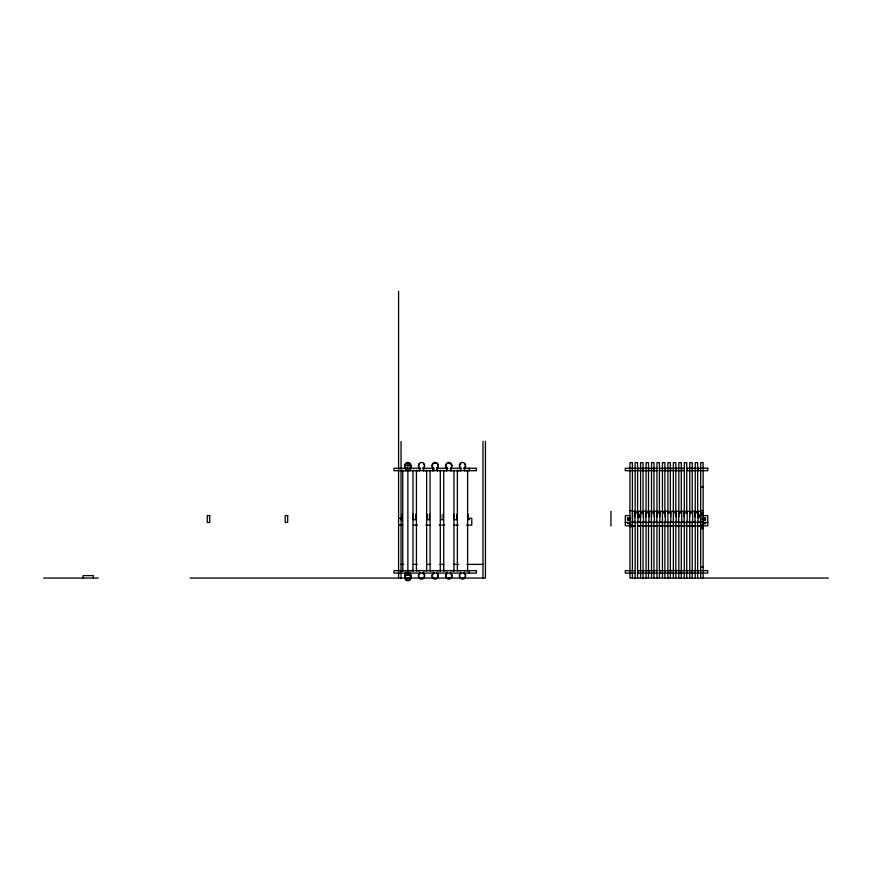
<?xml version="1.0" encoding="UTF-8"?>
<svg xmlns="http://www.w3.org/2000/svg" width="872" height="872" viewBox="0 0 872 872"><rect width="100%" height="100%" fill="white"/><g stroke="black" fill="none" stroke-linecap="round" stroke-linejoin="round"><path stroke-width="1.31" d="M406.003 469.91L406.003 467.643A3.085 2.91 0 0 1 405.589 463.37A3.085 2.91 0 0 1 410.156 463.37A3.085 2.91 0 0 1 409.742 467.643L409.328 469.278M433.82 572.904L433.319 573.896A3.085 2.91 0 0 0 432.806 578.06A3.085 2.91 0 0 0 437.243 578.376A3.085 2.91 0 0 0 437.406 574.179M433.733 470.106L433.82 469.463M406.417 572.403L406.003 573.067A3.085 2.91 0 0 0 405.589 577.34A3.085 2.91 0 0 0 410.156 577.34A3.085 2.91 0 0 0 409.742 573.067L409.328 572.403M420.075 572.403L419.661 573.067A3.085 2.91 0 0 0 419.247 577.34A3.085 2.91 0 0 0 423.814 577.34A3.085 2.91 0 0 0 423.4 573.067L422.985 572.403M433.733 572.403L433.319 573.067A3.085 2.91 0 0 0 432.904 577.34A3.085 2.91 0 0 0 437.461 577.34A3.085 2.91 0 0 0 437.057 573.067L436.632 572.403M447.391 572.403L446.976 573.067A3.085 2.91 0 0 0 446.562 577.34A3.085 2.91 0 0 0 451.118 577.34A3.085 2.91 0 0 0 450.715 573.067L450.29 572.403M461.048 572.403L460.634 573.067A3.085 2.91 0 0 0 460.22 577.34A3.085 2.91 0 0 0 464.776 577.34A3.085 2.91 0 0 0 464.373 573.067L463.948 572.403M419.912 469.594L419.661 467.643A3.085 2.91 0 0 1 419.247 463.37A3.085 2.91 0 0 1 423.814 463.37A3.085 2.91 0 0 1 423.4 467.643L423.4 469.91M460.885 469.594L460.634 467.643A3.085 2.91 0 0 1 460.22 463.37A3.085 2.91 0 0 1 464.776 463.37A3.085 2.91 0 0 1 464.373 467.643L464.373 469.91M409.491 468.809L409.742 468.471A3.085 2.91 0 0 0 406.952 463.392M423.149 468.809L423.4 468.471A3.085 2.91 0 0 0 423.334 463.795M436.807 468.809L437.057 468.471A3.085 2.91 0 0 0 437.363 464.1M450.464 468.809L450.715 468.471A3.085 2.91 0 0 0 447.925 463.392M464.122 468.809L464.373 468.471A3.085 2.91 0 0 0 464.296 463.795M419.912 573.569L419.661 573.896A3.085 2.91 0 0 0 418.952 577.82A3.085 2.91 0 0 0 423.073 578.725A3.085 2.91 0 0 0 424.304 574.921M460.885 573.569L460.634 573.896A3.085 2.91 0 0 0 459.925 577.82A3.085 2.91 0 0 0 464.035 578.725A3.085 2.91 0 0 0 465.267 574.921M433.569 470.422L432.981 471.043L432.981 468.242M446.976 469.91L446.976 467.643A3.085 2.91 0 0 1 446.562 463.37A3.085 2.91 0 0 1 451.118 463.37A3.085 2.91 0 0 1 450.715 467.643L450.464 469.594M432.981 470.215L433.82 468.962L433.319 467.643A3.085 2.91 0 0 1 432.904 463.37A3.085 2.91 0 0 1 437.461 463.37A3.085 2.91 0 0 1 437.057 467.643L436.556 468.962L437.395 470.215M409.742 570.8L412.99 570.495M423.4 570.8L426.648 570.495M437.057 570.8L440.305 570.495M450.715 570.8L453.963 570.495M464.373 570.8L467.621 570.495M406.952 468.242L393.948 468.242L393.948 470.695L476.428 470.695L476.428 468.242L463.424 468.242M409.24 468.242L420.162 468.242M422.451 468.242L433.82 468.242M436.556 468.242L447.925 468.242M450.214 468.242L461.135 468.242M656.976 468.242L625.289 468.242L625.289 470.695L656.976 470.695M659.167 468.242L684.607 468.242M659.167 470.695L684.607 470.695M402.755 471.043L403.485 471.043M416.413 471.043L417.132 471.043M425.918 471.043L426.648 471.043M443.717 471.043L444.448 471.043M457.375 471.043L458.105 471.043M466.891 471.043L467.621 471.043M700.674 487.165L703.137 487.165M629.933 510.611L632.396 510.611M700.674 510.611L703.137 510.611M662.295 511.297L659.842 511.297L659.842 522.426M667.767 511.297L665.303 511.297L665.303 522.426M673.228 511.297L670.764 511.297L670.764 522.426M635.121 511.504L637.857 511.504L637.857 517.946M640.582 511.504L643.318 511.504L643.318 516.965M646.043 511.504L648.779 511.504L648.779 516.965M651.515 511.504L654.24 511.504L654.24 516.965M656.976 511.504L659.701 511.504L659.701 516.965M662.437 511.504L665.173 511.504L665.173 516.965M667.898 511.504L670.633 511.504L670.633 516.965M673.358 511.504L676.094 511.504L676.094 516.965M678.819 511.504L681.555 511.504M684.291 511.504L687.016 511.504M689.752 511.504L692.477 511.504M695.213 511.504L697.949 511.504L697.949 517.946M635.121 512.867L637.857 512.867M640.582 512.867L643.318 512.867M646.043 512.867L648.779 512.867M651.515 512.867L654.24 512.867M656.976 512.867L659.701 512.867M662.437 512.867L665.173 512.867M667.898 512.867L670.633 512.867M673.358 512.867L676.094 512.867M678.819 512.867L681.555 512.867M684.291 512.867L687.016 512.867M689.752 512.867L692.477 512.867M695.213 512.867L697.949 512.867M700.674 512.725L703.137 512.725M700.674 513.336L703.137 513.336M700.674 513.848L703.137 513.848M637.988 515.069L640.451 515.069M698.08 515.069L703.137 514.916M630.205 515.603L625.289 515.603L625.289 525.794L634.99 526.012L632.527 525.794M637.857 515.603L640.582 515.603M697.949 515.603L707.781 515.603L707.781 525.794L637.41 525.794M637.857 516.965L640.582 516.965M697.949 516.965L700.674 516.965M629.933 517.783L627.469 517.783L627.469 520.246L629.933 520.246M703.137 517.783L705.59 517.783L705.59 520.246L703.137 520.246M398.591 518.284L401.044 518.284M627.655 518.971L630.205 518.971M701.862 518.971L705.404 518.971M401.044 519.658L402.134 519.658L402.134 514.186M700.674 521.75L703.137 521.75M632.527 522.219L634.99 522.219M637.988 522.219L640.451 522.219M643.449 522.219L645.912 522.219M648.921 522.219L651.373 522.219M654.382 522.219L656.834 522.219M659.842 522.219L662.295 522.219M665.303 522.219L667.767 522.219M670.764 522.219L673.228 522.219M676.225 522.219L678.688 522.219M681.697 522.219L684.149 522.219M687.158 522.219L689.61 522.219M692.619 522.219L695.071 522.219M698.08 522.219L700.543 522.219M625.289 522.426L707.781 522.426M627.469 523.614L629.933 523.614M703.137 523.614L705.59 523.614M629.933 524.835L632.396 524.835M700.674 524.835L703.137 524.835M398.591 525.118L402.657 525.118M413.502 525.118L417.568 525.118M425.7 525.118L429.765 525.118M439.248 525.118L444.676 525.118M454.159 525.118L458.236 525.118M466.367 525.118L471.785 525.118L471.785 518.284L469.332 518.284L469.332 519.658L467.959 519.658L467.959 514.186M700.674 525.118L703.137 525.118M662.295 526.012L659.842 525.794M667.767 526.012L665.303 525.794M673.228 526.012L670.764 525.794M629.933 526.688L632.396 526.688M700.674 526.688L703.137 526.688M700.674 527.298L703.137 527.298M700.674 528.617L703.137 528.617M401.044 564.391L403.736 564.391M413.132 564.391L417.165 564.391M426.572 564.391L430.594 564.391M440 564.391L444.033 564.391M453.429 564.391L458.803 564.391M466.869 564.391L482.99 564.391M700.674 567.127L703.137 567.127M402.755 570.495L406.003 570.8M416.413 570.495L419.661 570.8M430.06 570.495L433.319 570.8M443.717 570.495L446.976 570.8M457.375 570.495L460.634 570.8M635.121 570.626L625.289 570.626L625.289 573.089L635.121 573.089M637.465 570.626L656.976 570.626M659.101 570.626L707.781 570.626L707.781 573.089L659.101 573.089M637.465 573.089L656.976 573.089M43.6 578.049L98.231 578.049M190.172 578.049L407.409 578.049M408.826 578.049L420.435 578.049M421.863 578.049L434.43 578.049M436.087 578.049L461.016 578.049M462.923 578.049L485.442 578.049L485.442 441.483M828.4 578.049L629.933 578.049L629.933 462.651L632.396 462.651L632.396 578.049M460.885 468.809L460.634 468.471A3.085 2.91 0 0 1 460.699 463.795M447.227 468.809L446.976 468.471A3.085 2.91 0 0 1 447.042 463.795M433.569 468.809L433.319 468.471A3.085 2.91 0 0 1 433.003 464.1M419.912 468.809L419.661 468.471A3.085 2.91 0 0 1 419.726 463.795M406.254 468.809L406.003 468.471A3.085 2.91 0 0 1 406.069 463.795M450.464 573.569L450.715 573.896A3.085 2.91 0 0 1 451.413 577.82A3.085 2.91 0 0 1 447.303 578.725A3.085 2.91 0 0 1 446.072 574.921M409.328 573.231L409.742 573.896A3.085 2.91 0 0 1 410.156 578.169A3.085 2.91 0 0 1 405.589 578.169A3.085 2.91 0 0 1 406.003 573.896M703.137 578.049L703.137 462.651L700.674 462.651L700.674 578.049M700.543 522.426L700.543 511.297L698.08 511.297L698.08 522.426M700.543 525.794L698.08 525.794M697.949 468.242L697.949 470.695M697.949 570.626L697.949 573.089M697.665 517.26L697.665 462.651L695.213 462.651L695.213 516.965M697.665 521.347L697.665 578.049M695.213 521.347L695.213 578.049M695.071 522.426L695.071 511.297L692.619 511.297L692.619 522.426M695.071 525.794L692.619 525.794M692.477 468.242L692.477 470.695M692.477 570.626L692.477 573.089M692.205 512.889L692.205 462.651L689.752 462.651L689.752 516.965M692.205 521.347L692.205 578.049M689.752 521.347L689.752 578.049M689.61 522.426L689.61 511.297L687.158 511.297L687.158 522.426M689.61 525.794L687.158 525.794M687.016 570.626L687.016 573.089M686.744 512.889L686.744 462.651L684.291 462.651L684.291 516.965M686.744 521.347L686.744 578.049M684.291 521.347L684.291 578.049M684.149 522.426L684.149 511.297L681.697 511.297L681.697 522.426M684.149 525.794L681.697 525.794M681.555 468.242L681.555 470.695M681.555 570.626L681.555 573.089M681.283 513.172L681.283 462.651L678.819 462.651L678.819 516.965M681.283 521.347L681.283 578.049M678.819 521.347L678.819 578.049M678.688 522.426L678.688 511.297L676.225 511.297L676.225 522.426M678.688 525.794L676.225 525.794M676.094 468.242L676.094 470.695M676.094 570.626L676.094 573.089M675.822 512.889L675.822 462.651L673.358 462.651L673.358 578.049M675.822 521.347L675.822 578.049M670.633 468.242L670.633 470.695M670.633 570.626L670.633 573.089M670.361 512.889L670.361 462.651L667.898 462.651L667.898 578.049M670.361 521.347L670.361 578.049M665.173 468.242L665.173 470.695M665.173 570.626L665.173 573.089M664.889 513.172L664.889 462.651L662.437 462.651L662.437 578.049M664.889 521.347L664.889 578.049M659.701 468.242L659.701 470.695M659.701 570.626L659.701 573.089M659.428 513.172L659.428 462.651L656.976 462.651L656.976 516.965M659.428 521.347L659.428 578.049M656.976 521.347L656.976 578.049M656.834 522.426L656.834 511.297L654.382 511.297L654.382 522.426M656.834 525.794L654.382 525.794M654.24 468.242L654.24 470.695M654.24 570.626L654.24 573.089M653.967 512.889L653.967 462.651L651.515 462.651L651.515 516.965M653.967 521.347L653.967 578.049M651.515 521.347L651.515 578.049M651.373 522.426L651.373 511.297L648.921 511.297L648.921 522.426M651.373 525.794L648.921 525.794M648.779 468.242L648.779 470.695M648.779 570.626L648.779 573.089M648.506 512.889L648.506 462.651L646.043 462.651L646.043 516.965M648.506 521.347L648.506 578.049M646.043 521.347L646.043 578.049M645.912 522.426L645.912 511.297L643.449 511.297L643.449 522.426M645.912 525.794L643.449 525.794M643.318 468.242L643.318 470.695M643.318 570.626L643.318 573.089M643.046 513.172L643.046 462.651L640.582 462.651L640.582 517.946M643.046 521.347L643.046 578.049M640.582 521.347L640.582 578.049M640.451 522.426L640.451 511.297L637.988 511.297L637.988 522.426M640.451 525.794L637.988 525.794M637.857 468.242L637.857 470.695M637.857 570.626L637.857 573.089M637.585 517.26L637.585 462.651L635.121 462.651L635.121 516.965M637.585 521.347L637.585 578.049M635.121 521.347L635.121 578.049M634.99 522.426L634.99 511.297L632.527 511.297L632.527 522.426M610.945 511.297L610.945 526.012M482.99 441.483L482.99 578.049M469.332 468.242L469.332 470.695M469.332 570.626L469.332 573.089M467.621 470.215L467.621 571.323M464.711 468.242L464.711 471.043M460.296 468.242L460.296 471.043M457.375 470.215L457.375 571.323M456.765 514.186L456.765 519.658L454.301 519.658L454.301 514.186M453.963 470.215L453.963 571.323M451.053 468.242L451.053 471.043M446.638 468.242L446.638 471.043M443.717 470.215L443.717 571.323M443.107 514.186L443.107 519.658L440.654 519.658L440.654 514.186M440.305 470.215L440.305 571.323M437.395 468.242L437.395 471.043M430.06 470.215L430.06 571.323M429.449 514.186L429.449 519.658L426.997 519.658L426.997 514.186M426.648 470.215L426.648 571.323M423.738 468.242L423.738 471.043M419.323 468.242L419.323 471.043M416.413 470.215L416.413 571.323M415.791 514.186L415.791 519.658L413.339 519.658L413.339 514.186M412.99 470.215L412.99 571.323M410.08 468.242L410.08 471.043M407.878 465.332L407.878 575.378M405.665 468.242L405.665 471.043M402.755 470.215L402.755 571.323M401.044 441.483L401.044 578.049M398.591 291.259L398.591 578.049M93.38 578.049L93.38 575.596L83.134 575.596L83.134 578.049M404.946 468.722A3.085 2.91 0 0 1 407.856 464.885A3.085 2.91 0 0 1 410.81 468.689M410.287 469.605A3.085 2.91 0 0 1 405.949 470.063M423.4 573.896A3.085 2.91 0 0 1 423.748 574.179M434.267 463.392A3.085 2.91 0 0 1 436.109 463.392M446.628 574.179A3.085 2.91 0 0 1 446.976 573.896M464.373 573.896A3.085 2.91 0 0 1 464.711 574.179M707.781 468.242L687.016 468.242L687.016 470.695L707.781 470.695L707.781 468.242M209.705 515.603L207.253 515.603L207.253 522.426L209.705 522.426L209.705 515.603M287.662 515.603L285.209 515.603L285.209 522.426L287.662 522.426L287.662 515.603M476.428 570.626L393.948 570.626L393.948 573.089L476.428 573.089L476.428 570.626M406.221 580.294A3.085 2.91 0 0 0 410.963 577.962A3.085 2.91 0 0 0 406.439 575.258A3.085 2.91 0 0 0 406.221 580.294"/></g></svg>
